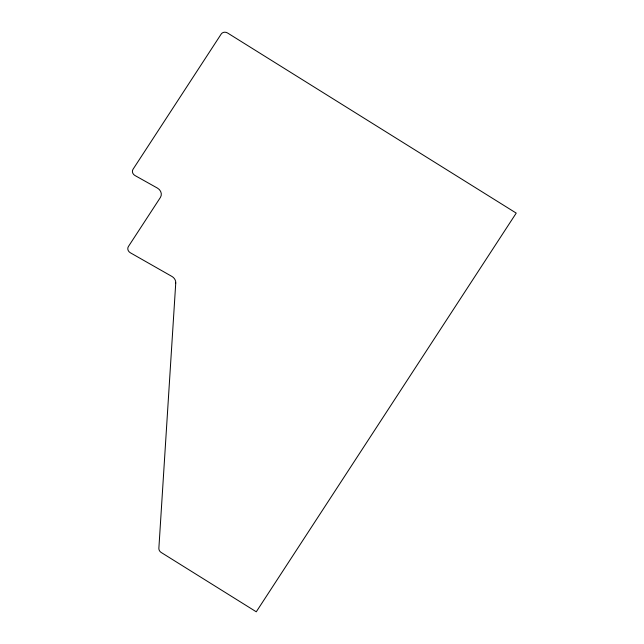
<?xml version="1.0" encoding="UTF-8"?>
<svg xmlns="http://www.w3.org/2000/svg" width="644" height="644" viewBox="0 0 644 644"><rect width="100%" height="100%" fill="white"/><g stroke="black" fill="none" stroke-linecap="round" stroke-linejoin="round"><path stroke-width="0.97" d="M175.748 282.99L158.867 548.237A4.798 4.242 27.8 0 0 161.217 552.488L256.272 611.8L516.222 213.108L227.59 33.005A4.798 4.242 27.8 0 0 221.206 34.035L133.01 169.3A4.798 4.242 27.8 0 0 134.974 175.522L157.458 188.112A7.197 6.368 27.8 0 1 160.404 197.45L128.389 246.547A4.798 4.242 27.8 0 0 130.321 252.754L171.932 276.445A7.197 6.368 27.8 0 1 175.748 282.99"/></g></svg>
